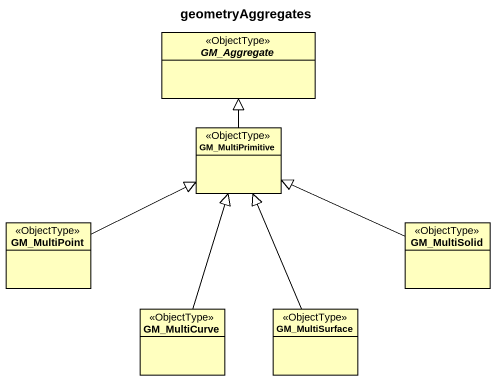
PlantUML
@startuml
title geometryAggregates
hide circle
hide empty members
abstract class GM_Aggregate <<ObjectType>> #FFFFBF
class GM_MultiPrimitive <<ObjectType>> #FFFFBF
class GM_MultiPoint <<ObjectType>> #FFFFBF
class GM_MultiSolid <<ObjectType>> #FFFFBF
class GM_MultiCurve <<ObjectType>> #FFFFBF
class GM_MultiSurface <<ObjectType>> #FFFFBF
GM_MultiPrimitive -up-|> GM_Aggregate
GM_MultiPoint -right-|> GM_MultiPrimitive
GM_MultiSolid -left-|> GM_MultiPrimitive
GM_MultiCurve -up-|> GM_MultiPrimitive
GM_MultiSurface -up-|> GM_MultiPrimitive
@enduml
